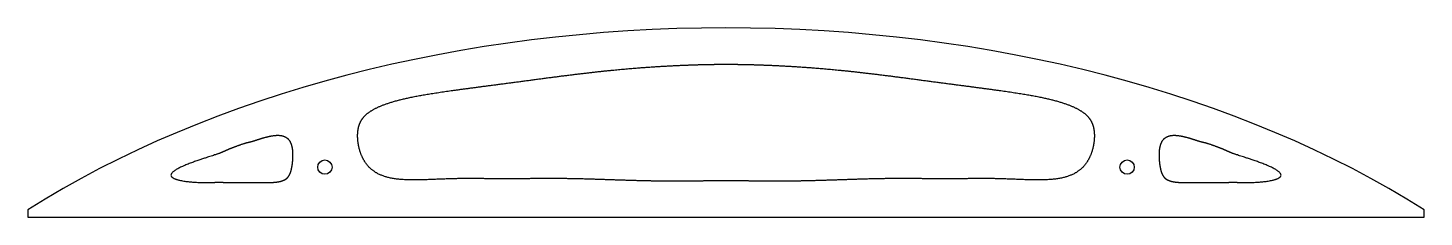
# Model space of a CAD drawing. Header units: inches. Extents: x -12.2 to 12.2, y 8.1 to 11.4.
import ezdxf

# ---------------------------------------------------------------- set-up
doc = ezdxf.new("R2010")
doc.units = ezdxf.units.IN
doc.layers.get('0').update_dxf_attribs({"linetype": 'CONTINUOUS'})

msp = doc.modelspace()

# ---------------------------------------------------------------- linework, layer by layer
for p, q in [((-12.182, 8.252), (-12.182, 8.124)), ((-12.182, 8.124), (12.182, 8.124)), ((12.182, 8.124), (12.182, 8.252))]:
    msp.add_line(p, q)
for centre in [(-7, 9), (7, 9)]:
    msp.add_circle(centre, 0.125)
msp.add_ellipse((0, 1), major_axis=(16.938, 0), ratio=0.616218, start_param=0.768141, end_param=2.373452)
for points in [[(0, 8.762), (-0.065, 8.761), (-0.191, 8.76), (-0.373, 8.757), (-0.601, 8.755), (-0.87, 8.753), (-1.133, 8.754), (-1.398, 8.758), (-1.673, 8.766), (-1.959, 8.775), (-2.252, 8.786), (-2.545, 8.794), (-2.832, 8.8), (-3.107, 8.801), (-3.369, 8.799), (-3.624, 8.795), (-3.881, 8.794), (-4.148, 8.797), (-4.433, 8.801), (-4.74, 8.8), (-5.062, 8.786), (-5.383, 8.771), (-5.685, 8.774), (-5.947, 8.816), (-6.153, 8.911), (-6.298, 9.058), (-6.386, 9.24), (-6.429, 9.431), (-6.435, 9.605), (-6.407, 9.751), (-6.342, 9.871), (-6.232, 9.97), (-6.077, 10.055), (-5.882, 10.128), (-5.652, 10.192), (-5.393, 10.246), (-5.107, 10.294), (-4.792, 10.34), (-4.449, 10.386), (-4.076, 10.435), (-3.679, 10.487), (-3.265, 10.543), (-2.852, 10.598), (-2.456, 10.646), (-2.085, 10.688), (-1.742, 10.72), (-1.427, 10.746), (-1.139, 10.765), (-0.873, 10.779), (-0.627, 10.789), (-0.399, 10.796), (-0.231, 10.799), (-0.113, 10.8), (-0.037, 10.8), (0, 10.8)], [(0, 10.8), (0.037, 10.8), (0.113, 10.8), (0.231, 10.799), (0.399, 10.796), (0.627, 10.789), (0.873, 10.779), (1.139, 10.765), (1.427, 10.746), (1.742, 10.72), (2.085, 10.688), (2.456, 10.646), (2.852, 10.598), (3.265, 10.543), (3.679, 10.487), (4.076, 10.435), (4.449, 10.386), (4.792, 10.34), (5.107, 10.294), (5.393, 10.246), (5.652, 10.192), (5.882, 10.128), (6.077, 10.055), (6.232, 9.97), (6.342, 9.871), (6.407, 9.751), (6.435, 9.605), (6.429, 9.431), (6.386, 9.24), (6.298, 9.058), (6.153, 8.911), (5.947, 8.816), (5.685, 8.774), (5.383, 8.771), (5.062, 8.786), (4.74, 8.8), (4.433, 8.801), (4.148, 8.797), (3.881, 8.794), (3.624, 8.795), (3.369, 8.799), (3.107, 8.801), (2.832, 8.8), (2.545, 8.794), (2.252, 8.786), (1.959, 8.775), (1.673, 8.766), (1.398, 8.758), (1.133, 8.754), (0.87, 8.753), (0.601, 8.755), (0.373, 8.757), (0.191, 8.76), (0.065, 8.761), (0, 8.762)], [(-8.1, 9.5), (-8.068, 9.51), (-7.999, 9.529), (-7.889, 9.555), (-7.76, 9.561), (-7.645, 9.517), (-7.582, 9.427), (-7.557, 9.31), (-7.554, 9.186), (-7.563, 9.07), (-7.579, 8.97), (-7.602, 8.889), (-7.636, 8.826), (-7.685, 8.782), (-7.752, 8.753), (-7.841, 8.736), (-7.95, 8.729), (-8.07, 8.728), (-8.19, 8.729), (-8.304, 8.73), (-8.407, 8.73), (-8.513, 8.73), (-8.641, 8.732), (-8.777, 8.734), (-8.901, 8.735), (-9.01, 8.732), (-9.113, 8.728), (-9.311, 8.734), (-9.564, 8.763), (-9.728, 8.828), (-9.686, 8.928), (-9.412, 9.05), (-9.134, 9.146), (-8.943, 9.206), (-8.845, 9.237), (-8.793, 9.259), (-8.726, 9.291), (-8.604, 9.342), (-8.437, 9.404), (-8.346, 9.429), (-8.307, 9.434), (-8.263, 9.446), (-8.192, 9.471), (-8.132, 9.49), (-8.1, 9.5)], [(8.1, 9.5), (8.132, 9.49), (8.192, 9.471), (8.263, 9.446), (8.307, 9.434), (8.346, 9.429), (8.437, 9.404), (8.604, 9.342), (8.726, 9.291), (8.793, 9.259), (8.845, 9.237), (8.943, 9.206), (9.134, 9.146), (9.412, 9.05), (9.686, 8.928), (9.728, 8.828), (9.564, 8.763), (9.311, 8.734), (9.113, 8.728), (9.01, 8.732), (8.901, 8.735), (8.777, 8.734), (8.641, 8.732), (8.513, 8.73), (8.407, 8.73), (8.304, 8.73), (8.19, 8.729), (8.07, 8.728), (7.95, 8.729), (7.841, 8.736), (7.752, 8.753), (7.685, 8.782), (7.636, 8.826), (7.602, 8.889), (7.579, 8.97), (7.563, 9.07), (7.554, 9.186), (7.557, 9.31), (7.582, 9.427), (7.645, 9.517), (7.76, 9.561), (7.889, 9.555), (7.999, 9.529), (8.068, 9.51), (8.1, 9.5)]]:
    msp.add_open_spline(points, degree=5)

doc.saveas('drawing.dxf')
